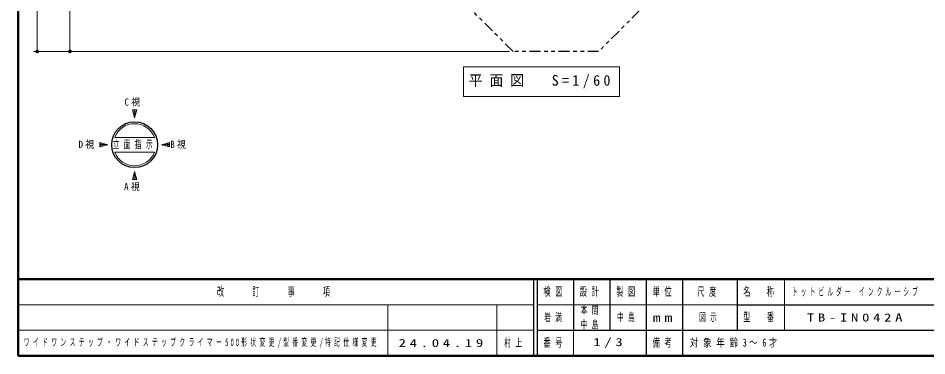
# Model space of a CAD drawing. Units: millimetres on the paper. Extents: x -385 to 0, y -594 to 267.
# Drawn here: x -385 to -135.4, y 0 to 92.7 of the extents above; entities that cross this region are included whole.
import ezdxf

# ---------------------------------------------------------------- set-up
doc = ezdxf.new("R2010")
doc.units = ezdxf.units.MM
doc.linetypes.add('USER3', pattern=[8, 3, -1, 1, -1, 1, -1])
doc.layers.add('LY_1', color=7, linetype='Continuous', lineweight=25)
doc.styles.add('ＭＳ ゴシック', font='')
doc.styles.get('ＭＳ ゴシック').set_extended_font_data('MS Gothic')

# ---------------------------------------------------------------- blocks, each defined once
blk = doc.blocks.new('filled_dot')
at = {"color": 0, "linetype": 'Continuous', "lineweight": -2, "const_width": 1.25}
blk.add_lwpolyline([(-0.625, 0, 1), (0.625, 0, 1)], format="xyb", close=True, dxfattribs=at)

msp = doc.modelspace()

# ---------------------------------------------------------------- linework, layer by layer
at = {"layer": 'LY_1', "lineweight": 50}
for p, q in [((-385, 267), (-385, 0)), ((-385, 21), (0, 21)), ((-385, 0), (0, 0))]:
    msp.add_line(p, q, dxfattribs=at)
at = {"layer": 'LY_1', "lineweight": 13}
for p, q in [((-379.773, 83.551), (-379.773, 217.372)), ((-370.773, 83.551), (-370.773, 113.551)), ((-250.091, 83.551), (-380.773, 83.551)), ((-262.656, 79.321), (-262.656, 71.188)), ((-219.856, 79.321), (-262.656, 79.321)), ((-219.856, 71.188), (-219.856, 79.321)), ((-262.656, 71.188), (-219.856, 71.188)), ((-352.444, 67.478), (-353.602, 67.478)), ((-353.023, 65.318), (-353.602, 67.478)), ((-353.5, 67.098), (-353.5, 67.478)), ((-352.444, 67.478), (-353.023, 65.318)), ((-353, 65.405), (-353, 67.478)), ((-352.5, 67.271), (-352.5, 67.478)), ((-353.474, 67), (-352.573, 67)), ((-353.34, 66.5), (-352.707, 66.5)), ((-353.206, 66), (-352.841, 66)), ((-353.072, 65.5), (-352.974, 65.5)), ((-358.452, 59.933), (-347.594, 59.933)), ((-362.569, 57.354), (-362.569, 58.511)), ((-360.409, 57.933), (-362.569, 58.511)), ((-362.569, 58.5), (-362.526, 58.5)), ((-362.569, 58), (-360.66, 58)), ((-362.569, 57.354), (-360.409, 57.933)), ((-362.569, 57.5), (-362.024, 57.5)), ((-362.5, 57.372), (-362.5, 58.493)), ((-362, 57.506), (-362, 58.359)), ((-361.5, 57.64), (-361.5, 58.225)), ((-361, 57.774), (-361, 58.091)), ((-360.5, 57.908), (-360.5, 57.957)), ((-345.638, 57.933), (-343.478, 58.511)), ((-343.478, 57.354), (-345.638, 57.933)), ((-345.5, 57.896), (-345.5, 57.97)), ((-345.386, 58), (-343.478, 58)), ((-345, 57.762), (-345, 58.104)), ((-344.5, 57.628), (-344.5, 58.237)), ((-344.023, 57.5), (-343.478, 57.5)), ((-344, 57.494), (-344, 58.371)), ((-343.52, 58.5), (-343.478, 58.5)), ((-343.5, 57.36), (-343.5, 58.505)), ((-343.478, 57.354), (-343.478, 58.511)), ((-358.452, 55.933), (-347.594, 55.933)), ((-353.602, 48.387), (-353.023, 50.547)), ((-353.17, 50), (-352.877, 50)), ((-353.036, 50.5), (-353.011, 50.5)), ((-353.023, 50.547), (-352.444, 48.387)), ((-353, 48.387), (-353, 50.46)), ((-353.602, 48.387), (-352.444, 48.387)), ((-353.572, 48.5), (-352.475, 48.5)), ((-353.5, 48.387), (-353.5, 48.767)), ((-353.438, 49), (-352.609, 49)), ((-353.304, 49.5), (-352.743, 49.5)), ((-352.5, 48.387), (-352.5, 48.594)), ((-174.5, 21), (-174.5, 7)), ((-385, 14), (-243.5, 14)), ((-283.5, 14), (-283.5, 0)), ((-253.5, 14), (-253.5, 0)), ((-242.5, 14), (-187.5, 14)), ((-385, 7), (-243.5, 7)), ((-232.5, 7), (-232.5, 0))]:
    msp.add_line(p, q, dxfattribs=at)
at = {"layer": 'LY_1', "linetype": 'USER3', "lineweight": 13}
msp.add_line((-203.001, 106.126), (-225.575, 83.551), dxfattribs=at)
at = {"layer": 'LY_1', "linetype": 'USER3'}
for p, q in [((-249.091, 83.551), (-265.242, 99.703)), ((-225.575, 83.551), (-249.091, 83.551))]:
    msp.add_line(p, q, dxfattribs=at)
at = {"layer": 'LY_1'}
for p, q in [((-243.5, 21), (-243.5, 0)), ((-242.5, 21), (-242.5, 0)), ((-232.5, 21), (-232.5, 7)), ((-222.5, 21), (-222.5, 7)), ((-212.5, 21), (-212.5, 0)), ((-202.5, 21), (-202.5, 7)), ((-187.5, 21), (-187.5, 7)), ((-187.5, 14), (-70, 14)), ((-242.5, 7), (0, 7)), ((-202.5, 7), (-202.5, 0))]:
    msp.add_line(p, q, dxfattribs=at)
msp.add_circle((-353.023, 57.933), 6.286, dxfattribs=at)
at = {"layer": 'LY_1', "lineweight": 13}
for start, end in [(20.22325, 159.77675), (200.22325, 339.77675)]:
    msp.add_arc((-353.023, 57.933), 5.786, start, end, dxfattribs=at)

# ---------------------------------------------------------------- block references
at = {"layer": 'LY_1', "lineweight": 13, "xscale": 0.4, "yscale": 0.4, "rotation": 90}
for p in [(-379.773, 83.551), (-370.773, 83.551)]:
    msp.add_blockref('filled_dot', p, dxfattribs=at)

# ---------------------------------------------------------------- texts
at = {"layer": 'LY_1', "style": 'ＭＳ ゴシック'}
for s, insert, char_height, attachment_point in [('\\T1.5;\\W0.95;平面図\u3000S=1/60', (-261.256, 75.255), 2.933, 4), ('\\T1.5;\\W0.9;C視', (-353.023, 69.538), 1.979, 5), ('\\T1.5;\\W0.9;D視', (-365.629, 57.933), 1.979, 5), ('\\T1.64;\\W0.6;立面指示', (-359.023, 57.933), 2.199, 4), ('\\T1.5;\\W0.9;B視', (-340.418, 57.933), 1.979, 5), ('\\T1.5;\\W0.9;A視', (-353.123, 46.327), 1.979, 5), ('\\T1.64;\\W0.6;改\u3000\u3000訂\u3000\u3000事\u3000\u3000項', (-314.25, 17.5), 2.346, 5), ('\\T1.64;\\W0.6;検図', (-237.5, 17.5), 2.346, 5), ('\\T1.64;\\W0.6;設計', (-227.5, 17.5), 2.346, 5), ('\\T1.64;\\W0.6;製図', (-217.5, 17.5), 2.346, 5), ('\\T1.64;\\W0.6;単位', (-207.5, 17.5), 2.346, 5), ('\\T1.64;\\W0.6;尺度', (-195.25, 17.5), 2.346, 5), ('\\T1.64;\\W0.6;名\u3000称', (-181, 17.5), 2.346, 5), ('\\T1.58;\\W0.5;トットビルダー\\~インクルーシブ', (-154.75, 17.5), 2.199, 5), ('\\T1.64;\\W0.6;本間', (-230.5, 12.5), 2.199, 4), ('\\T1.64;\\W0.6;岩満', (-237.5, 10.5), 2.199, 5), ('\\T1.64;\\W0.6;中島', (-230.5, 8.5), 2.199, 4), ('\\T1.64;\\W0.6;中島', (-217.5, 10.5), 2.199, 5), ('\\T1.5;\\W1.35;mm', (-207.5, 10.5), 2.346, 5), ('\\T1.64;\\W0.6;図示', (-198, 10.5), 2.199, 4), ('\\T1.64;\\W0.6;型\u3000番', (-181, 10.5), 2.346, 5), ('\\T1.5;\\W1.35;TB-IN042A', (-154.75, 10.5), 2.199, 5), ('\\T1.59;\\W0.55;ワイドワンステップ・ワイドステップクライマー500形状変更/型番変更/特記仕様変更', (-383.45, 3.5), 2.053, 4), ('\\T1.64;\\W0.6;村上', (-251.5, 3.5), 2.199, 4), ('\\T1.64;\\W0.6;番号', (-237.5, 3.5), 2.346, 5), ('\\T1.5;\\W1.35;1/3', (-222.5, 3.5), 2.199, 5), ('\\T1.64;\\W0.6;備考', (-207.5, 3.5), 2.346, 5), ('\\T1.57;\\W0.75;対象年齢3～6才', (-200.5, 3.5), 2.199, 4), ('\\T1.5;\\W1.35;24.04.19', (-280.5, 3.5), 2.199, 4)]:
    msp.add_mtext(s, dxfattribs=dict(at, insert=insert, char_height=char_height, attachment_point=attachment_point))

doc.saveas('drawing.dxf')
